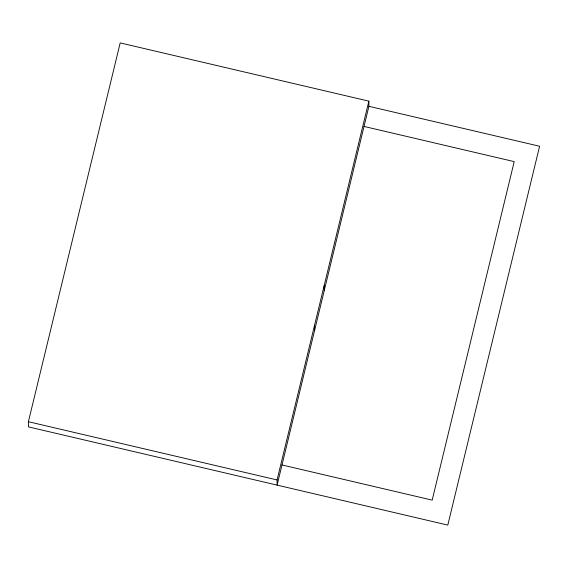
<?xml version="1.0" encoding="UTF-8"?>
<svg xmlns="http://www.w3.org/2000/svg" width="568" height="568" viewBox="0 0 568 568"><rect width="100%" height="100%" fill="white"/><g stroke="black" fill="none" stroke-linecap="round" stroke-linejoin="round"><path stroke-width="0.85" d="M368.902 106.308L539.6 146.253L447.797 525.095L28.435 426.88L28.4 421.712L120.196 42.905L368.866 101.147L368.902 106.308L277.106 485.122L277.07 479.953L368.866 101.147M364.024 126.437L514.21 161.617L432.184 500.131L281.991 464.958M28.4 421.712L277.07 479.953M324.207 285.434L324.243 290.603M314.587 325.116L314.629 330.285"/></g></svg>
